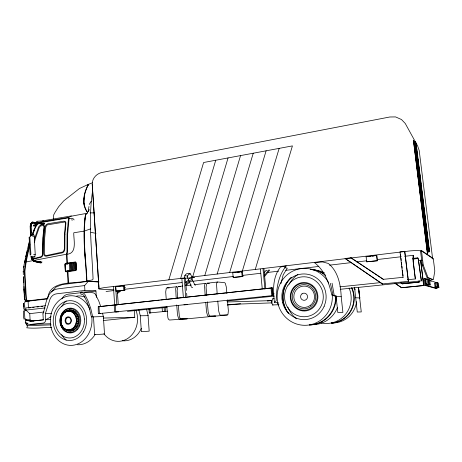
<?xml version="1.0" encoding="UTF-8"?>
<svg xmlns="http://www.w3.org/2000/svg" width="462" height="462" viewBox="0 0 462 462"><rect width="100%" height="100%" fill="white"/><g stroke="black" fill="none" stroke-linecap="round" stroke-linejoin="round"><path stroke-width="0.69" d="M61.123 321.413L61.192 318.971L60.834 319.19L60.77 319.727L61.123 319.583L61.573 317.192L61.169 317.608L61.03 318.127L61.989 316.054A10.58 8.865 -87.6 0 1 75.173 311.885A10.58 8.865 -87.6 0 1 76.109 328.043L75.699 328.47L73.666 327.593L74.001 327.217L76.086 328.049A10.58 8.865 -87.6 0 1 62.595 326.542L61.816 325.433M29.73 243.099L25.554 262.07L24.307 271.275L26.034 300L26.744 300.987L47.829 298.475C49.174 279.666 74.509 284.147 86.914 281.035C86.094 258.922 82.196 236.573 85.788 214.53L86.44 213.71M98.845 281.855L86.665 281.069C85.834 258.963 81.959 236.613 85.545 214.57L87.226 213.369L86.198 213.756M92.648 190.685C88.017 219.872 91.909 249.665 93.064 278.99L92.614 279.857L86.914 281.035M271.893 287.861L272.257 294.098L272.62 295.501L273.082 295.53L272.355 287.901L271.893 287.861L98.25 306.739L98.25 312.393L98.695 313.652L99.422 313.64M280.925 283.576L283.206 274.85L287.272 268.168L284.656 267.694M32.074 234.679L33.639 234.373L34.234 236.117L35.222 254.371L34.846 256.768L33.824 257.369L32.282 257.12M53.401 219.144L53.736 214.807L55.094 212.272L58.639 206.71L63.739 200.86L79.452 188.531L88.438 184.326C83.743 192.579 81.208 204.192 87.451 212.543M88.184 211.798L88.947 206.491M84.69 193.994L83.657 202.443L84.269 205.613M98.926 282.022L88.236 281.335L84.621 285.574L84.898 290.431L95.946 290.893L96.362 297.361M184.505 277.945L184.777 275.75A4.008 3.632 -84 0 1 191.043 274.988L191.666 277.084L194.427 277.356L187.318 278.211L184.505 277.945L104.504 287.572L98.984 288.594L99.018 288.987L100.959 289.212L113.808 289.813M187.318 278.211L187.584 276.033A3.973 3.604 -84 0 1 190.535 273.683M33.547 321.102C31.081 320.328 23.574 317.388 26.091 323.238L28.725 324.295L30.763 324.399L50.647 323.723M23.325 274.728C22.834 266.21 25.612 258.928 27.414 250.462M98.984 288.594L92.233 184.384C91.961 178.84 96.079 174.03 101.27 172.609L389.807 116.99L395.582 116.921L401.49 119.531L405.255 123.475L417.625 145.934L419.201 150.514L432.53 257.958L432.039 258.431M84.685 220.23L85.551 214.57M26.074 320.489L26.652 319.721L25.514 319.45L24.821 318.156L24.486 311.659L25.046 310.354L26.149 310.071L25.046 309.326L24.844 308.576L24.555 303.008L25.104 301.715L28.147 301.559L25.023 301.663L28.609 301.64M31.018 225.387L31.012 232.929M30.983 226.438L31.404 224.11L32.577 222.713L44.092 224.191L44.543 223.55L44.029 223.065L41.719 223.452M30.336 225.791L30.683 223.978L31.918 222.534L33.276 222.69M25.953 320.097L30.642 321.246L43.318 319.843L30.706 321.159L26.011 319.993M34.483 242.567L35.152 239.16L39.206 227.593L40.489 225.958L43.422 225.531L43.977 227.194L42.845 237.895L42.406 255.434L40.8 256.774L33.593 258.593L32.519 258.443M67.498 264.149L67.007 254.123L67.55 251.698L67.648 233.928L69.184 217.319L40.5 222.026L38.421 222.719M29.857 244.369L26.143 261.971L24.902 271.258L26.346 299.047L27.327 300.906M25.653 258.119L24.544 262.803L24.399 262.381L25.554 262.07L32.889 260.626M25.791 256.341L29.349 241.395M28.263 247.072L29.285 243.006M25.97 256.78L26.507 254.753M278.228 302.622L274.463 302.379L276.178 300.739C276.42 288.461 278.182 275.664 286.267 265.904L280.734 266.978M42.949 313.842C46.16 305.255 46.033 290.783 57.623 288.9L84.621 285.574M168.838 279.833L203.598 162.514L292.429 145.894L255.267 269.433M180.654 278.407L215.742 160.239M192.642 276.969L228.061 157.935M204.805 275.502L240.558 155.596M217.146 274.018L253.24 153.222M229.66 272.511L266.112 150.82M242.365 270.986L279.169 148.371M30.763 324.399L43.341 323.059L44.583 322.522L45.449 321.304L45.726 319.733L45.392 313.6L49.96 299.295A9.28 7.715 -85.9 0 1 56.48 293.838L84.898 290.431M88.617 211.301L89.218 209.459M324.174 306.26L325.456 302.454A22.817 22.112 85.3 0 0 323.816 286.735A22.834 22.13 85.3 0 0 299.711 274.347A22.834 22.13 85.3 0 0 281.901 294.999L281.947 298.931L282.652 302.801M34.384 239.201L38.381 227.564C39.114 225.468 41.488 224.249 43.619 224.838L44.312 225.71L44.352 227.05L43.209 237.763L42.683 255.694L41.776 256.907L40.535 257.473L33.322 259.072L32.022 258.876L31.173 257.761L31.116 256.167M36.96 221.818L37.283 222.476L36.29 224.648L35.072 223.712L37.156 221.258L43.353 220.871M32.242 234.979L35.262 226.9L36.533 224.619L37.948 223.192M32.646 234.991C34.598 230.625 35.268 224.03 40.748 222.58L68.538 217.839L67.082 234.015L66.973 251.825L66.418 254.239L66.921 264.229M23.55 267.123L23.828 266.407L23.96 266.811M32.744 233.143L34.511 228.592M88.681 184.274C83.997 192.538 81.445 204.164 87.728 212.514M87.231 186.071L88.438 184.326M26.629 323.238L27.576 325.722L26.784 327.783C34.921 328.823 43.393 327.391 51.64 327.431M271.8 302.881L227.575 304.493M413.288 255.307L412.889 258.379L413.19 261.85L415.344 278.95L413.288 261.896L413.288 255.307L404.695 256.318M280.255 267.331C272.545 277.315 272.95 290.517 274.463 302.379M89.218 204.47L91.147 201.259M36.29 224.648L34.153 226.201L33.449 225.756L34.962 223.273L35.072 223.712M264.57 275.248L268.717 269.987L269.646 270.137L264.68 276.42M264.068 272.921L266.164 270.287L267.105 270.437M51.438 291.909L56.26 286.908L62.33 284.586L88.236 281.335M31.225 224.243L32.577 222.713M31.318 223.724L32.097 222.794L40.875 223.822M41.078 223.1L32.138 222.083L30.642 223.735L30.146 226.236L30.538 236.446M41.32 223.181L32.409 222.158L31.121 223.654L30.625 226.161L30.942 236.053M93.48 316.759L94.618 334.667L104.51 334.032L103.367 316.551L91.389 316.932L89.622 309.257L87.07 302.004L83.836 295.461L82.993 294.664L80.948 294.127L80.654 292.429L81.029 292.024L91.112 292.411L94.069 293.093L95.334 294.132L98.747 300.964L100.774 306.641M413.906 141.834L415.309 141.586L428.863 251.241L428.222 251.386L427.419 251.415L413.906 141.834L414.697 141.869M415.309 141.586L415.436 143.884M87.901 185.071L88.681 184.274L92.591 182.733M24.128 310.516L23.331 311.856L23.666 318.341M185.943 284.396L188.946 281.554M186.036 285.516L189.582 282.167M185.585 282.779L188.612 279.937M207.299 301.755L208.143 311.798L209.217 315.569L210.025 316.135L217.117 315.95L227.344 314.969L227.991 314.379L228.367 310.678L227.425 299.902M35.447 224.134L37.283 222.476M117.446 292.365L119.635 290.65M117.515 293.445L121.454 290.367M124.261 288.173L125.387 287.289M226.865 293.434L226.299 286.966L225.283 283.258L224.532 282.628L217.625 282.005L216.932 282.519L216.528 284.066L217.175 293.942M32.629 235.1L33.639 234.373M217.625 282.005L207.265 283.2L206.549 283.714L206.098 287.404L206.762 295.299M274.162 298.643L272.869 298.695L272.28 299.428L271.916 302.454L272.453 304.943L278.933 304.735M182.756 286.036L178.453 286.532L177.679 287.046L177.148 290.685L177.755 298.446M176.218 298.614L175.664 288.738L176.149 287.22L176.929 286.706L167.053 287.849L166.256 288.363L165.691 291.978L166.28 299.688M272.759 305.139L273.065 304.949M51.166 316.759L45.726 319.733L50.595 319.606M41.534 262.607L33.368 261.249L31.884 259.344L31.104 256.624M355.705 297.753L359.852 297.973L358.472 287.41L361.267 311.931L357.27 312.035L354.539 287.404M427.419 251.415L428.863 251.241M429.527 251.726L428.101 251.894L429.527 251.726L416.077 142.977L415.292 142.943M41.274 224.093L41.782 224.578L42.949 224.619L44.092 224.191M84.257 231.092L90.685 228.869M27.171 301.599L27.633 301.501L26.744 300.987L29.632 301.033M69.849 216.464L87.041 213.288M33.587 260.493L66.418 254.239C77.645 254.054 73.516 239.714 73.764 232.784L84.009 231.127M25.658 310.152L25.214 310.424M31.121 235.366L32.126 235.187M23.949 309.517L25.046 309.326M42.602 220.836L71.454 215.921M68.907 218.734L71.217 218.341L73.019 218.59L74.128 219.912M26.149 319.64L25.699 319.86M23.937 319.08L25.023 318.907M422.124 260.198L418.572 260.632M350.808 257.761L383.46 279.412L351.132 257.865L345.016 258.46L382.467 284.02L345.351 258.564M191.666 277.084L410.689 250.849L416.141 250.514L421.973 250.837L432.53 257.958M183.645 278.326L181.861 278.54L183.385 297.724M123.493 285.793L115.719 286.723L116.026 291.175L124.844 290.315L124.538 285.857L123.493 285.793L123.799 290.269L124.844 290.315M232.756 272.684L242.475 271.714L242.908 276.49L233.177 277.448L232.756 272.684L235.614 272.54M366.112 256.681L376.501 255.434L376.911 255.602L377.494 260.73L366.684 261.804L366.112 256.681L366.551 256.843M40.979 261.463L39.16 261.683L33.483 260.724L38.242 261.7M117.487 286.7L120.311 286.359M121.72 286.192L124.538 285.857M236.983 272.372L239.732 272.043M241.106 271.881L242.475 271.714M367.931 256.676L370.697 256.346M372.077 256.179L374.151 255.931M421.506 250.901L423.232 265.032L427.991 277.547L433.362 279.631L434.811 270.998L433.298 258.801L421.506 250.901L420.541 251.016L422.268 265.136L427.061 277.645L432.49 279.724M80.937 292.677L68.064 294.207A9.038 7.571 -86.1 0 0 61.931 298.92M84.511 292.255L95.946 290.893M106.081 291.476L113.958 290.552M124.7 289.287L181.988 282.542M185.568 282.12L187 281.953M192.729 281.277L233.547 276.472M242.856 275.375L260.759 273.267M267.203 272.511L278.661 271.159M285.822 270.316L318.763 266.435M329.504 265.171L351.703 262.56M356.716 261.971L366.741 260.787M377.483 259.523L401.114 256.739M47.234 298.937L28.095 301.184L28.448 307.946L30.584 307.709M116.026 291.175L123.799 290.269M233.177 277.448L242.908 276.49M366.684 261.804L377.494 260.73M412.762 258.425L417.775 257.842L418.312 258.968L421.367 280.867L340.246 289.293M412.843 259.09L417.856 258.506L418.335 259.523L421.367 280.867M185.62 285.701L191.355 285.037M194.219 284.707L205.682 283.385L204.966 283.899L204.533 285.435L205.168 295.472M45.773 305.682L25.814 307.94L25.93 310.094L29.759 313.652L43.982 312.006M432.461 258.899L433.298 258.801M32.715 307.467L34.136 307.305M36.983 306.987L38.404 306.826M41.245 306.502L42.666 306.346M422.268 265.136L423.232 265.032M25.93 310.094L45.12 307.952M32.623 236.29L34.234 236.117M159.298 300.184L98.25 306.739M160.73 300.029L272.355 287.901M383.2 279.354L403.228 277.304M272.493 293.942L274.133 293.803M339.928 286.844L380.936 282.565M407.357 279.747L415.344 278.95M426.888 279.21L424.878 278.482L423.908 278.586L424.734 285.331L436.134 288.502L436.977 288.415L436.815 287.121M427.315 278.99L425.762 279.152L426.403 284.407L428.753 285.1L430.272 284.944L429.643 279.845L427.315 278.99L427.962 284.245L430.272 284.944M382.207 283.968L408.391 281.318L404.822 251.409M98.695 313.652L273.082 295.53M186.353 304.718L183.951 304.833M425.941 279.932L425.161 280.012L425.623 283.76L426.726 284.09M127.437 311.371L167.244 307.265M226.825 301.074L274.359 296.107M400.56 282.64L402.333 283.812L419.225 282.068L419.051 280.636M402.333 283.812L419.386 282.115M103.604 320.518L134.754 317.284L134.251 310.193M436.509 282.363L435.123 282.501L435.701 287.15L437.549 287.699L438.9 287.56L438.334 283.033L436.509 282.363L437.087 287.012L438.9 287.56M425.623 283.76L426.397 283.68M435.273 283.189L434.586 283.258L434.996 286.579L436.151 286.925M426.403 284.407L427.962 284.245M162.081 307.247L162.405 311.55L165.54 311.376M427.344 284.684L428.886 284.528L428.245 279.331M148.978 308.939L149.278 312.976L167.683 311.157M227.252 305.059L240.569 303.759M267.325 300.993L271.621 300.554L271.835 300.906M427.847 284.835L429.383 284.679L428.748 279.516M394.987 283.293L401.495 287.716L423.781 285.51L420.697 260.233M424.734 285.331L425.704 285.233L436.977 288.415M401.495 287.716L423.781 285.51M434.996 286.579L435.689 286.509M435.701 287.15L437.087 287.012M436.44 287.37L437.809 287.231L437.237 282.628M436.833 287.485L438.201 287.347L437.63 282.773M33.449 225.756L35.915 225.872M28.546 301.703C24.526 302.518 24.001 297.626 24.347 294.779M27.576 325.722L51.132 324.861M227.627 301.981L271.61 300.6L271.234 301.657L271.564 303.176M227.344 314.969L220.466 315.136L219.675 314.564L218.613 310.764L217.769 300.953M103.401 318.052L134.754 317.284M138.831 309.829L140.286 315.789L148.152 315.65L146.575 309.257M90.078 212.861L94.485 212.895M100.502 313.531L99.769 313.536L99.324 312.283L99.041 307.877L99.324 306.624L100.052 306.624M149.278 312.976L149.832 312.97M150.808 312.872L150.248 312.878L149.954 308.835M45.392 313.6L51.646 313.525M162.405 311.55L163.496 311.538M164.01 311.48L164.547 311.475M116.817 311.827L116.112 311.833L115.673 310.562L115.373 306.115L115.639 304.845L116.343 304.851M117.342 311.781L118.74 311.763L115.009 311.948L114.57 310.678L114.27 306.231L114.541 304.966L115.246 304.972M42.054 262.046L39.518 262.041L34.009 260.903L32.588 259.061L31.855 256.445M186.342 304.579L187.543 304.597M33.587 254.331L35.222 254.371M44.543 223.55L32.594 222.418L31.364 223.862L30.902 226.282L31.272 235.701M262.97 296.592L266.539 296.361L265.592 296.315M272.424 295.599L271.956 295.57L271.592 294.167L271.13 289.299L271.229 287.93L271.696 287.97M80.654 292.429L83.431 293.07L84.685 294.092L88.109 301.01L90.812 308.68L92.689 316.799M167.053 287.849L169.202 287.976M178.453 286.532L180.55 286.665M336.099 296.396L341.216 296.748L342.896 312.399L337.814 312.531L336.099 296.396L331.86 295.108C329.065 282.894 324.665 270.397 314.345 262.531L322.632 261.948L328.326 263.45C338.213 271.494 340.638 284.702 341.222 296.754M191.845 287.503L192.706 287.566M207.265 283.2L209.396 283.379M184.777 275.75L187.584 276.033M31.93 222.239L33.986 222.476M35.36 222.632L40.847 223.256M35.32 222.927L36.677 223.082M38.721 223.319L40.76 223.556M33.247 256.549L34.846 256.768M71.443 219.854L72.644 220.022M91.014 232.403L96.004 233.316M31.751 256.364C31.774 260.695 35.834 261.694 39.403 261.769M34.702 261.284L38.15 262M33.368 261.249L38.958 262.416M32.097 222.794L41.118 223.903L42.949 224.619M408.391 281.318L404.602 251.288L400 251.842L403.008 277.235M32.409 222.158L30.821 223.596L30.313 226.137L30.631 236.065M41.072 263.097L33.587 261.325L32.08 259.384L31.277 256.629M23.337 271.997L23.1 271.575M429.325 280.515L431.352 281.237M428.892 279.937L436.255 282.6M61.227 322.626L60.863 322.418L61.336 323.221M278.65 304.926L277.731 303.297A3.529 1.051 83.8 0 1 277.529 302.24M359.511 297.759L359.852 297.973M400.75 282.686L402.523 283.853M395.189 283.333L401.68 287.751M272.869 298.695L273.169 298.902M38.843 262.139L39.368 262.514M192.198 279.233L192.619 280.226L191.135 281.445L190.101 281.733L188.762 281.283M26.207 301.368L24.856 299.613M61.637 324.382L61.227 323.978L62.601 326.542L62.301 326.028M23.781 306.312L23.522 303.505L23.781 308.685M33.853 261.18L32.369 259.274L31.589 256.554M32.969 260.545L31.901 259.165L31.168 256.549M33.963 260.655L32.611 258.882L31.924 256.37M32.461 259.396L33.143 260.285M192.521 280.446L195.259 285.447M25.225 322.13L27.125 325.785M189.489 281.745L191.372 287.11M102.541 313.213L103.326 316.557M330.399 283.35L333.09 295.57M332.068 283.223L334.297 295.975M416.025 143.844L416.822 150.277M416.995 151.703L417.261 153.852M417.44 155.278L417.706 157.427M417.879 158.853L419.121 168.861M419.294 170.293L419.56 172.436M419.739 173.868L420.004 176.01M420.177 177.443L420.974 183.876M421.153 185.308L421.419 187.451M421.592 188.883L423.273 202.466M423.452 203.892L423.718 206.035M423.891 207.467L425.132 217.475M425.306 218.907L425.571 221.05M425.75 222.482L427.431 236.065M427.604 237.491L429.285 251.074M415.812 142.902L429.267 251.709M415.609 145.316L415.875 147.465M416.054 148.897L416.32 151.045M416.493 152.477L417.735 162.503M417.914 163.935L419.594 177.541M419.767 178.973L420.033 181.121M420.212 182.554L420.478 184.702M420.657 186.14L421.893 196.165M422.072 197.597L422.337 199.746M422.511 201.178L422.776 203.326M422.955 204.758L423.752 211.203M423.931 212.636L424.191 214.784M424.37 216.216L426.051 229.822M426.23 231.254L426.495 233.402M426.669 234.835L426.934 236.983M427.113 238.415L427.91 244.86M428.089 246.292L428.355 248.44M428.528 249.873L428.707 251.305M415.043 141.505L428.736 251.755M414.518 141.545L428.066 251.27M414.443 144.057L414.616 145.49M414.882 147.638L415.147 149.786M415.326 151.218L415.592 153.367M415.765 154.799L416.031 156.941M416.21 158.374L416.47 160.522M416.736 162.67L416.915 164.102M417.18 166.251L417.446 168.393M417.712 170.542L417.885 171.974M418.15 174.122L418.329 175.554M418.589 177.703L418.768 179.135M419.034 181.277L419.3 183.426M419.473 184.858L419.739 187.006M419.918 188.438L420.183 190.587M420.449 192.735L420.622 194.167M420.888 196.31L421.153 198.458M421.332 199.89L421.592 202.038M421.858 204.187L422.037 205.619M422.303 207.761L422.476 209.194M422.742 211.342L422.921 212.774M423.186 214.922L423.452 217.071M423.625 218.503L423.891 220.645M424.156 222.794L424.33 224.226M424.595 226.374L424.774 227.806M425.04 229.955L425.306 232.103M425.479 233.529L425.745 235.678M426.01 237.826L426.189 239.258M426.449 241.407L426.628 242.839M426.894 244.987L427.159 247.13M427.333 248.562L427.598 250.71M414.05 141.684L427.575 251.345M427.65 254.666L413.45 140.188L427.552 254.602M424.878 278.482L425.704 285.233M420.541 260.146L423.631 285.47M417.775 257.842L417.856 258.506M400.479 254.071L400.814 256.889M400.976 258.293L401.23 260.406M401.478 262.52L401.726 264.634M401.894 266.037L402.148 268.151M402.396 270.264L402.645 272.372M402.812 273.781L403.066 275.895M376.501 255.434L377.084 260.58M358.506 287.324L359.719 298.03M263.958 268.942L265.812 288.629M263.005 268.792L264.928 289.258M260.401 269.103L262.249 288.837M241.701 271.61L242.128 276.397M84.552 250.768L85.314 259.511M205.763 302.639L206.543 311.96L207.623 315.725L208.431 316.291L215.552 316.095L188.663 318.67L181.006 318.924L180.145 318.376L179.418 316.817L178.309 305.503M185.441 278.367L186.405 290.419M186.636 293.255L186.862 296.09M184.234 278.251L185.77 297.464M176.715 304.955L177.483 314.824L178.603 318.526L179.47 319.075L187.15 318.815L169.525 320.027L168.642 319.485L167.902 317.943L166.811 306.699M165.148 307.045L165.477 311.336M164.12 307.761L164.391 311.348M24.249 291.372L23.972 286.544M24.503 294.808L24.705 297.551M24.249 293.405L23.412 276.807M148.054 315.633L149.186 331.167L141.389 331.67L140.252 315.789M92.233 184.384L99.018 288.987M117.325 290.893L118.255 304.568M115.627 286.498L116.909 305.457M113.444 286.758L114.674 304.995M23.885 288.975L24.573 299.353M67.885 270.541L68.647 283.333M67.342 271.333L68.058 283.408M42.943 313.837L43.307 319.9M29.759 313.652L30.088 319.906M23.62 303.603L23.787 306.837M23.55 276.848L23.793 282.386M30.613 230.082L30.723 233.645M310.221 305.463A10.69 10.36 85.2 0 0 309.927 287.901A10.678 10.355 85.2 0 0 296.309 289.766A10.678 10.355 85.2 0 0 296.54 303.938A10.678 10.355 85.2 0 0 310.216 305.457M290.327 295.628A14.282 13.843 85.2 0 1 294.144 286.81A14.253 13.814 85.2 0 1 313.663 286.498C317.833 290.633 319.075 297.285 316.724 302.662A14.253 13.814 85.2 0 1 296.292 308.46A14.282 13.843 85.2 0 1 290.812 300.548A14.235 13.796 85.2 0 1 290.332 295.657M70.726 322.713A3.736 3.13 -87.6 0 1 66.817 323.937M66.02 317.914A3.736 3.13 -87.6 0 0 65.379 318.982L65.061 320.882L65.592 322.707A3.736 3.124 -87.6 0 0 66.828 323.954M79.741 325.831A12.439 10.424 -87.6 0 0 78.979 313.357A12.41 10.395 -87.6 0 0 76.432 310.308A12.439 10.424 -87.6 0 0 60.343 317.284A12.468 10.447 -87.6 0 0 60.834 325.71L62.832 329.244A12.439 10.424 -87.6 0 0 77.593 329.377M66.008 317.914A3.754 3.142 -87.6 0 1 68.515 316.834A3.736 3.13 -87.6 0 1 71.235 319.6L71.31 320.899A3.736 3.124 -87.6 0 1 70.732 322.724M79.73 325.779A12.41 10.395 -87.6 0 1 77.587 329.325M335.562 295.588A27.951 27.148 84.2 0 1 309.511 324.982M310.614 269.213A27.951 27.148 84.2 0 1 325.525 275.427M332.259 294.629A28.471 27.599 85.1 0 1 296.668 324.024A28.471 27.599 85.1 0 1 283.235 278.892A28.471 27.599 85.1 0 1 328.8 283.01M296.402 318.832A27.356 26.634 83 0 1 287.843 307.022M289.166 284.274A27.356 26.634 83 0 1 297.874 274.457M312.814 269.947A27.356 26.634 83 0 1 314.137 269.999M315.459 270.114A27.356 26.634 83 0 1 324.359 272.794M337.503 307.392A27.356 26.634 83 0 1 315.072 324.543M336.076 295.622A27.87 27.079 84.1 0 1 309.419 324.948M310.522 269.282A27.87 27.079 84.1 0 1 324.982 274.665M324.168 306.254A22.84 22.136 85.3 0 1 302.31 319.542A22.84 22.136 85.3 0 1 282.646 302.801M288.548 313.311A26.496 25.745 84.1 0 1 291.505 277.333M288.34 313.311A26.525 25.768 84.2 0 1 290.835 277.743M351.928 287.838A24.977 24.509 75.7 0 1 332.005 323.1M356.566 301.686A24.578 24.145 73.8 0 1 331.306 322.903M354.192 287.612A24.578 24.145 73.8 0 1 355.174 289.888M349.076 288.017A25.468 24.954 77.6 0 1 345.593 314.258A25.468 24.954 77.6 0 1 321.061 322.898M351.513 287.786A25.04 24.567 76 0 1 331.537 323.14M136.007 310.325A22.136 19.138 -88.5 0 1 128.54 337.918A22.136 19.138 -88.5 0 1 103.881 333.743M141.326 328.338A21.801 18.925 -88.6 0 1 122.228 340.742M91.747 316.482A24.838 20.825 -87.7 0 1 65.592 344.588A24.838 20.825 -87.7 0 1 55.111 305.007A24.838 20.825 -87.7 0 1 89.836 309.274M76.744 296.067A24.417 20.571 -87.8 0 1 84.996 297.095M95.103 334.505A24.417 20.571 -87.8 0 1 77.541 344.756M66.222 340.147A24.417 20.571 -87.8 0 1 61.677 334.696M61.758 306.422A24.417 20.571 -87.8 0 1 66.314 300.877M64.501 234.505L64.362 249.133L63.346 251.53L62.289 252.108L46.379 255.532A2.264 1.825 -73 0 1 44.514 253.592L44.704 237.607L45.813 226.888L47.095 224.925L64.859 221.985L65.408 222.644L65.46 223.66L64.501 234.505M64.94 234.355L64.819 249.064L64.461 250.808L63.45 252.235L62.041 252.91L46.119 256.243L44.878 256.029L43.965 255.082L43.63 253.65L43.838 237.664L44.964 226.952L45.576 225.496L46.679 224.33L47.984 223.752L63.86 221.188L65.055 221.338L65.783 222.216L65.852 223.573L64.94 234.355M84.43 319.023L84.396 322.089A17.429 14.599 -87.6 0 1 75.768 336.4A17.429 14.599 -87.6 0 1 61.186 334.725A17.406 14.582 -87.6 0 1 55.677 324.959L55.342 318.982A17.429 14.599 -87.6 0 1 68.809 303.199A17.429 14.599 -87.6 0 1 84.02 316.002L84.43 319.023M192.123 278.372L191.505 279.649L190.581 280.203L189.547 280.486L188.207 280.041L188.825 278.765L189.749 278.216L191.649 277.991L192.123 278.372M29.123 237.578L30.163 255.128L30.746 254.77L30.885 253.852L29.787 236.763L29.123 237.578M78.759 321.465L78.69 322.078L76.305 321.939L76.369 321.396L78.759 321.465M65.304 264.264L65.696 270.946L69.502 270.663L69.277 263.715L68.815 263.473L65.304 264.264M76.207 269.231L75.485 270.253L66.181 271.494A0.918 0.768 -83.1 0 1 65.356 270.686L64.998 264.611A0.918 0.768 -82.5 0 1 65.714 263.594L75.398 262.376L75.837 263.115L76.207 269.231M76.109 323.007L75.97 323.533L78.309 323.885L78.465 323.29L76.109 323.007M70.109 263.375L70.536 270.524L71.281 269.889L70.911 263.796L70.622 263.305L70.109 263.375M71.656 263.161L72.089 270.316L72.834 269.681L72.465 263.583L72.17 263.086L71.656 263.161M73.21 262.947L73.643 270.108L74.388 269.473L74.018 263.363L73.729 262.872L73.21 262.947M74.763 262.728L75.202 269.9L75.947 269.265L75.577 263.149L75.283 262.659L74.763 262.728M61.729 316.118L61.515 316.603L62.203 315.506L61.729 316.118M75.612 324.549L75.404 325.04L77.668 325.583L77.905 325.034L75.612 324.549M62.491 314.761L62.214 315.2L64.137 312.641L62.491 314.761M74.908 325.964L74.625 326.403L76.79 327.131L77.108 326.634L74.908 325.964M64.951 311.879L64.16 312.907L65.379 311.544L64.951 311.879M66.291 310.961L65.35 312.093L66.765 310.712L66.291 310.961M67.747 310.325L66.632 311.532L68.249 310.181L67.747 310.325M70.189 322.776L69.837 323.123A3.124 2.61 -87.6 0 1 66.834 323.111L66.493 322.759A3.124 2.61 -87.6 0 1 66.262 318.763A3.124 2.61 -87.6 0 1 69.514 317.735L69.906 318.006A3.124 2.61 -87.6 0 1 70.195 322.771M69.265 310.002L67.978 311.244L69.779 309.962L69.265 310.002M302.033 293.844L301.582 294.248A3.563 3.453 85.2 0 0 300.618 296.465L300.745 297.695A3.563 3.453 85.2 0 0 302.125 299.676L303.222 300.184A3.563 3.453 85.2 0 0 306.087 299.636L306.543 299.232A3.563 3.453 85.2 0 0 307.507 297.008L307.386 295.772A3.563 3.453 85.2 0 0 305.994 293.792L305.469 293.491A3.563 3.453 85.2 0 0 302.033 293.844M70.807 309.99L69.346 311.238A9.361 7.837 -87.6 0 0 61.452 324.549A9.361 7.837 -87.6 0 0 74.965 325.912A9.361 7.837 -87.6 0 0 69.369 311.238L71.321 310.06L70.807 309.99M72.932 328.263L72.546 328.563L74.434 329.568L74.873 329.233L72.932 328.263M72.326 310.302L70.686 311.515L71.119 311.671L72.823 310.481L72.326 310.302M73.776 310.932L71.968 312.069L72.372 312.312L74.232 311.203L73.776 310.932M75.11 311.844L73.14 312.884L73.504 313.207L75.52 312.214L75.11 311.844M71.731 329.077L71.31 329.291L73.036 330.388L73.516 330.145L71.731 329.077M76.282 313.028L74.18 313.929L74.492 314.327L76.634 313.479L76.282 313.028M77.264 314.443L75.052 315.182L75.294 315.638L77.547 314.957L77.264 314.443M70.438 329.625L69.987 329.747L71.541 330.908L72.049 330.769L70.438 329.625M78.026 316.048L75.722 316.603L75.895 317.099L78.222 316.614L78.026 316.048M78.534 317.787L76.172 318.139L76.27 318.67L78.65 318.387L78.534 317.787M75.167 262.023L65.887 263.311A1.224 1.028 -82.5 0 0 64.934 264.668L65.292 270.738A1.23 1.028 -83.1 0 0 66.389 271.812L75.693 270.576A1.236 1.04 -83 0 0 76.657 269.213L76.282 263.097A1.23 1.04 -82.4 0 0 75.167 262.023M78.783 319.612L76.392 319.756L76.409 320.299L78.806 320.23L78.783 319.612M69.081 329.897L68.624 329.926L69.999 331.104L70.519 331.075L69.081 329.897M27.472 323.198L26.091 323.238L27.495 323.198M61.076 320.801L60.73 320.807L60.747 321.35L61.099 321.413L61.076 320.801M67.712 329.885L67.261 329.816L68.971 331.058L67.712 329.885M67.452 330.723L65.939 329.429L67.452 330.723M65.102 329.025L64.697 328.777L66.014 330.082L65.102 329.025M63.935 328.199L63.577 327.87L64.697 329.152L63.935 328.199M63.196 327.506L62.607 326.744L63.537 327.956L63.196 327.506M294.277 289.841A12.122 11.752 85.3 0 0 303.06 308.83A12.122 11.752 85.3 0 0 314.576 291.574A12.122 11.752 85.3 0 0 294.277 289.841M311.977 286.03A13.554 13.132 85.3 0 0 293.087 289.137A13.577 13.161 85.3 0 0 294.796 306.375A13.554 13.132 85.3 0 0 313.917 305.677A13.554 13.132 85.3 0 0 311.977 286.03M64.651 330.584A11.816 9.898 -87.6 0 0 79.504 323.619A11.845 9.921 -87.6 0 0 79.014 315.517A11.816 9.898 -87.6 0 0 63.502 311.711A11.816 9.898 -87.6 0 0 64.651 330.584M287.988 285.302A19.987 19.369 85.3 0 0 302.321 316.672A19.987 19.369 85.3 0 0 321.431 288.323A19.987 19.369 85.3 0 0 287.988 285.302M83.53 331.849A19.924 16.69 -87.6 0 0 71.454 300.716A19.924 16.69 -87.6 0 0 54.741 329.152A19.924 16.69 -87.6 0 0 83.53 331.849"/></g></svg>
